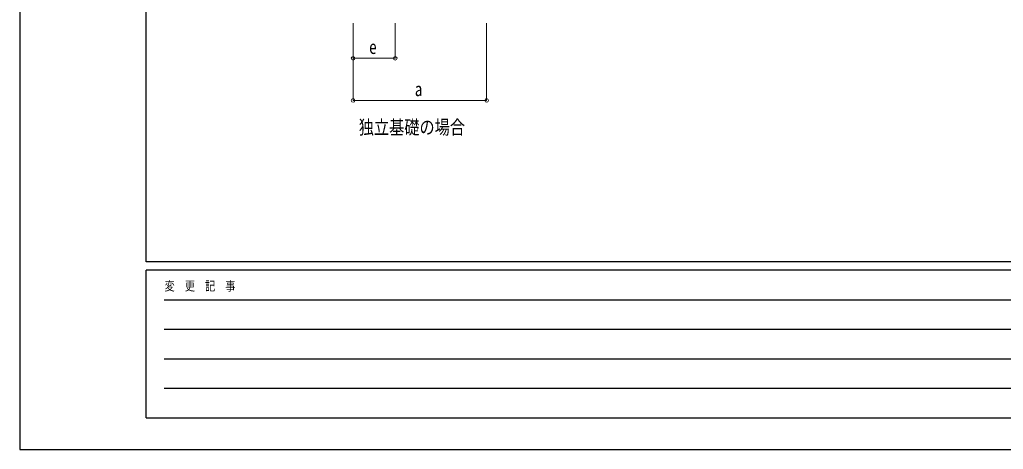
# Model space of a CAD drawing. Units: millimetres, scale not verified. Extents: x -12615 to 12615, y -8910 to 8910.
# Drawn here: x -12615 to -5618, y -8910 to -5852 of the extents above; entities that cross this region are included whole.
import ezdxf
from ezdxf.enums import TextEntityAlignment as Align

# ---------------------------------------------------------------- set-up
doc = ezdxf.new("R2010")
doc.units = ezdxf.units.MM
doc.header["$LTSCALE"] = 30
doc.layers.add('0-2_USER1', color=3, linetype='Continuous')
doc.layers.add('0-7_YKK_ZWAK', color=7, linetype='Continuous')
doc.layers.add('0-6_YKK_D', color=6, linetype='Continuous', lineweight=18)
doc.styles.add('ＭＳ ゴシック', font='')
doc.styles.get('ＭＳ ゴシック').set_extended_font_data('MS Gothic')

msp = doc.modelspace()

# ---------------------------------------------------------------- linework, layer by layer
at = {"layer": '0-6_YKK_D'}
for p, q in [((-10243.37, -5877.06), (-10243.37, -6128.06)), ((-10243.37, -5877.06), (-10243.37, -6428.06)), ((-9943.37, -5877.06), (-9943.37, -6128.06)), ((-9293.37, -5877.06), (-9293.37, -6428.06)), ((-10243.37, -6127.06), (-9943.37, -6127.06)), ((-10243.37, -6427.06), (-9293.37, -6427.06))]:
    msp.add_line(p, q, dxfattribs=at)
for centre in [(-10243.37, -6127.06), (-9943.37, -6127.06), (-10243.37, -6427.06), (-9293.37, -6427.06)]:
    msp.add_circle(centre, 12.75, dxfattribs=at)
at = {"layer": '0-7_YKK_ZWAK'}
for p, q in [((-11714.94, -7575), (-11714.94, 8325)), ((11685.06, -7575), (-11714.94, -7575)), ((-3914.94, -7635), (-11714.94, -7635)), ((-11714.94, -8685), (-11714.94, -7635)), ((-11587.44, -7845), (-4064.94, -7845)), ((-11587.44, -8055), (-4064.94, -8055)), ((-11587.44, -8265), (-4064.94, -8265)), ((-11587.44, -8475), (-4064.94, -8475)), ((-11714.94, -8685), (-3914.94, -8685))]:
    msp.add_line(p, q, dxfattribs=at)
msp.add_lwpolyline([(-12615, -8910), (12615, -8910), (12615, 8910), (-12615, 8910)], close=True, dxfattribs=at)

# ---------------------------------------------------------------- texts
at = {"layer": '0-2_USER1', "style": 'ＭＳ ゴシック', "width": 0.8}
msp.add_text('独立基礎の場合', height=98.97, dxfattribs=at).set_placement((-10203.08, -6696.76), align=Align.BOTTOM_LEFT)
at = {"layer": '0-6_YKK_D', "style": 'ＭＳ ゴシック', "width": 0.8}
for s, p in [('e', (-10129.37, -6126.06)), ('a', (-9804.37, -6426.06))]:
    msp.add_text(s, height=98.97, dxfattribs=at).set_placement(p, align=Align.BOTTOM_LEFT)
at = {"layer": '0-7_YKK_ZWAK', "style": 'ＭＳ ゴシック', "width": 0.8}
msp.add_text('変  更  記  事', height=65.98, dxfattribs=at).set_placement((-11583.93, -7800), align=Align.BOTTOM_LEFT)

doc.saveas('drawing.dxf')
